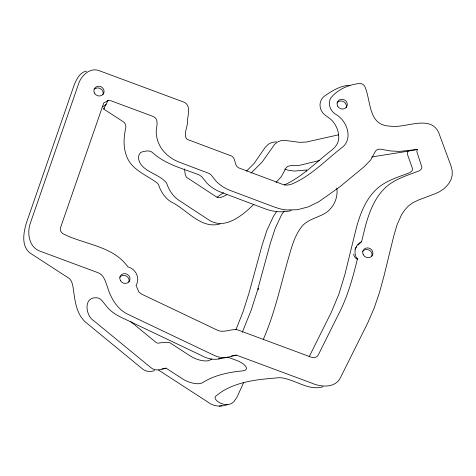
<?xml version="1.0" encoding="UTF-8"?>
<svg xmlns="http://www.w3.org/2000/svg" width="476" height="476" viewBox="0 0 476 476"><rect width="100%" height="100%" fill="white"/><g stroke="black" fill="none" stroke-linecap="round" stroke-linejoin="round"><path stroke-width="0.71" d="M353.722 254.059C353.757 256.237 355.376 258.313 357.226 259.057A13.03 12.061 28.1 0 1 361.605 241.677L365.538 225.642C369.745 210.582 375.802 194.904 388.535 184.991C397.555 178.101 408.598 174.972 419.029 170.908L421.076 169.414A4.54 4.201 28.1 0 0 421.861 167.13L416.821 151.517A4.54 4.201 28.1 0 1 417.565 149.428L399.287 151.439L390.338 150.934L380.491 149.161L378.563 149.232L376.808 149.892L375.481 151.142L370.685 159.954L364.307 166.57L339.763 186.878L318.831 201.711L308.145 206.911L297.351 209.743L286.135 209.94L280.537 208.97L275.074 207.304L230.253 190.454A36.366 33.659 28.1 0 1 216.526 181.642L211.064 174.888L209.333 173.55L179.131 162.108C173.109 159.775 167.653 156.033 163.458 151.106A30.827 28.536 28.1 0 1 156.449 134.744C154.998 128.948 160.65 119.25 152.832 116.334L110.837 100.739L108.1 100.287L103.643 109.016L123.355 121.802A5.212 4.034 79.5 0 1 125.724 128.109C123.647 137.403 123.094 147.358 126.681 156.366C131.531 169.742 146.191 174.841 156.711 182.653A5.212 4.034 79.5 0 1 158.835 185.551C160.971 191.923 164.964 197.647 170.444 201.58C186.259 208.696 200.378 229.373 219.823 224.012M357.226 259.057L357.553 258.248C353.323 276.056 348.42 293.859 340.465 310.4L318.17 355.15C316.873 357.625 313.565 358.101 311.149 357.161L237.441 329.785C231.056 328.755 224.505 332.789 218.329 330.636L141.431 294.031L138.819 291.913L136.041 285.303A13.03 12.061 28.1 0 0 127.788 266.756C113.312 246.3 85.49 244.652 64.516 234.513C61.886 233.585 59.548 230.747 60.464 227.855L103.816 102.756A13.03 12.061 28.1 0 0 108.1 100.287M235.9 329.779L242.98 311.982L249.091 292.746L262.234 244.795L266.804 230.634L273.373 216.491L276.776 211.338M263.287 339.465C274.545 313.66 280.507 285.999 288.2 259.033C291.687 247.246 294.656 234.543 303.039 225.136C308.365 219.799 315.927 217.96 322.508 214.676C332.367 210.208 338.43 198.914 336.824 188.222M242.26 332.325L251.09 310.477L257.224 291.235L270.344 243.29L275.146 228.545L281.483 214.985L284.148 210.993M243.623 382.668L237.06 397.002L234.24 401.244A16.065 12.435 79.5 0 1 227.469 404.665C220.953 406.873 213.903 406.706 208.292 402.351L158.508 370.054M309.138 356.822L331.415 312.077L338.858 294.21L344.755 275.009L356.494 227.32C360.707 212.266 366.758 196.594 379.467 186.675C388.47 179.791 399.489 176.661 409.895 172.604L412.204 170.711L412.466 168.546L407.712 155.099L407.426 153.254A4.54 4.201 28 0 1 408.17 151.172L417.565 149.428M354.959 249.18L356.607 246.592M103.643 109.016L104.399 108.088M357.958 245.069L361.605 241.677M276.092 182.469L281.429 176.477L286.213 167.629L287.73 166.332L291.02 165.583L298.767 165.511L319.616 160.507M246.449 171.158L254.041 163.53L265.203 147.364L268.309 144.264L272.004 142.401L276.36 141.842M251.042 173.181L262.145 162.018L274.771 144.21L277.639 141.955L280.858 140.7L284.452 140.343L299.422 142.312L306.08 142.092L338.543 134.821M253.869 204.311C242.552 215.253 224.678 230.753 208.405 219.662L178.512 200.045C172.961 196.201 169.153 190.352 166.945 184.045A5.212 4.034 79.5 0 0 164.821 181.148C157.205 173.157 138.891 170.527 138.468 157.128C138.718 154.902 139.932 152.326 142.33 151.838C145.62 151.041 149.381 150.053 152.326 152.356C165.261 164.458 182.855 168.546 198.968 174.817L201.699 176.626L207.143 183.355A36.372 33.665 28.1 0 0 220.888 192.191L265.709 209.035C273.843 211.993 282.97 212.707 291.366 210.588M223.559 192.685L216.985 197.207M211.85 359.011L209.297 360.445A13.03 4.879 19.1 0 1 190.59 356.179L169.367 342.405L164.47 342.298L158.984 343.023A5.212 4.034 79.5 0 1 155.801 342.232L130.543 321.478M226.784 194.773C223.666 196.189 219.852 199.004 216.396 196.909L186.336 177.155L185.289 174.751L184.48 168.897M284.392 184.92C301.998 176.971 315.713 162.655 330.766 150.85C335.586 147.554 339.293 142.241 338.722 136.184A26.168 24.216 28.1 0 0 333.378 122.076C330.647 118.232 326.096 116.543 323.002 113.139A13.036 12.067 28.1 0 1 325.043 95.67C332.516 90.613 340.542 85.597 349.836 85.252M322.895 386.798C311.173 390.427 299.779 382.948 288.932 379.658A13.03 4.879 19.1 0 0 278.061 377.765L265.388 378.967A197.463 73.97 19.1 0 0 218.978 393.688L215.914 396.02A13.03 4.873 19.2 0 0 216.83 400.774C219.722 403.303 223.643 404.695 227.469 404.671M227.635 357.095L236.352 360.332A13.03 4.879 19.1 0 1 246.098 367.02A13.03 4.879 19.1 0 1 241.647 370.959L239.833 371.161A177.566 66.515 19.1 0 0 205.87 380.735L201.396 383.251A13.03 4.879 19.1 0 1 182.695 378.979L165.993 368.144C161.037 369.781 154.956 371.429 150.618 367.436L93.956 320.883C85.507 316.01 83.086 296.845 96.461 297.78C101.025 297.756 103.405 302.718 106.053 305.681C111.033 312.464 118.673 316.332 126.17 319.688L201.164 355.382C207.209 358.755 214.444 360.618 221.191 358.255M154.599 370.596C150.612 372.071 145.817 371.815 142.508 368.948L85.847 322.389C75.511 313.482 74.905 298.988 72.935 286.463C72.239 283.404 71.525 279.769 68.592 278.032L30.488 253.309C21.039 246.645 23.473 232.758 26.275 223.315L74.387 84.365C76.672 79.218 79.575 73.066 85.412 71.317A9.407 7.283 79.5 0 1 86.584 71.204M227.879 357.226L236.328 355.108L311.845 383.156C321.181 387.262 335.294 388.291 340.548 377.504L367.627 323.15L374.112 308.246L379.539 292.329L383.942 276.181L393.765 236.007L397.109 224.69L401.601 214.599L404.576 210.13L408.247 206.15L412.811 202.758L418.434 200.051L434.897 193.845L439.372 191.798L443.263 189.269L446.547 186.306L449.213 182.957L451.153 179.25L452.2 175.168L452.194 170.705L450.962 165.838L438.634 132.453C429.989 114.061 404.749 128.901 390.011 126.11C368.144 125.503 371.22 101.727 365.032 86.983A5.212 4.825 28.1 0 0 359.202 83.52C348.48 84.716 337.05 89.696 330.493 98.425A13.155 12.174 28.1 0 0 330.058 107.326A13.144 12.162 28.1 0 0 336.068 114.532C346.778 120.482 353.257 138.278 342.565 147.12C325.846 159.918 310.947 176.298 291.122 184.337C288.533 185.009 285.695 185.497 283.107 184.551L238.428 167.754C234.21 165.446 235.912 158.657 231.913 156.176L187.163 139.355C182.558 134.946 188.103 126.616 187.383 121.428C187.711 115.591 191.215 105.797 184.402 102.322L99.317 70.722C90.261 67.092 81.396 75.416 78.677 83.568L30.565 222.518C26.68 232.788 28.828 247.704 40.722 251.417L97.8 272.617C103.566 274.521 105.315 281.036 107.165 286.112C110.575 297.678 116.912 309.263 128.324 314.517L214.599 355.584C218.71 357.565 223.417 357.946 227.879 357.226L218.52 358.963M408.17 151.172L371.673 156.979M219.359 406.165L221.935 405.612M161.941 368.9L165.993 368.144M231.282 356.042L236.328 355.108M284.666 169.057L288.087 170.206L294.376 171.086L306.705 169.98A5.212 4.034 79.5 0 0 306.169 171.158M362.635 251.477A5.212 4.825 28.1 0 1 369.138 250.12A5.212 4.825 28.1 0 1 371.81 256.219M119.69 277.329A5.212 4.825 28.1 0 1 126.194 275.973A5.212 4.825 28.1 0 1 128.871 282.072M336.966 102.953A5.212 4.825 28.1 0 1 343.476 101.596A5.212 4.825 28.1 0 1 346.147 107.695M94.617 89A5.212 4.825 28.1 0 1 100.841 88.911A5.212 4.825 28.1 0 1 102.929 94.664M106.202 104.232A13.03 12.061 28.1 0 1 102.334 106.797M258.706 289.17L257.962 288.664A13.03 4.879 19.1 0 0 258.706 289.17M363.236 254.731A5.212 4.825 28.1 0 0 372.101 255.713A5.212 4.825 28.1 0 0 368.067 247.907A5.212 4.825 28.1 0 0 363.236 254.731M120.357 280.471A5.212 4.825 28.1 0 0 129.222 281.453A5.212 4.825 28.1 0 0 125.188 273.64A5.212 4.825 28.1 0 0 120.357 280.471M337.633 106.094A5.212 4.825 28.1 0 0 346.504 107.076A5.212 4.825 28.1 0 0 342.464 99.264A5.212 4.825 28.1 0 0 337.633 106.094M94.415 93.058A5.212 4.825 28.1 0 0 103.286 94.04A5.212 4.825 28.1 0 0 99.246 86.233A5.212 4.825 28.1 0 0 94.415 93.058"/></g></svg>
